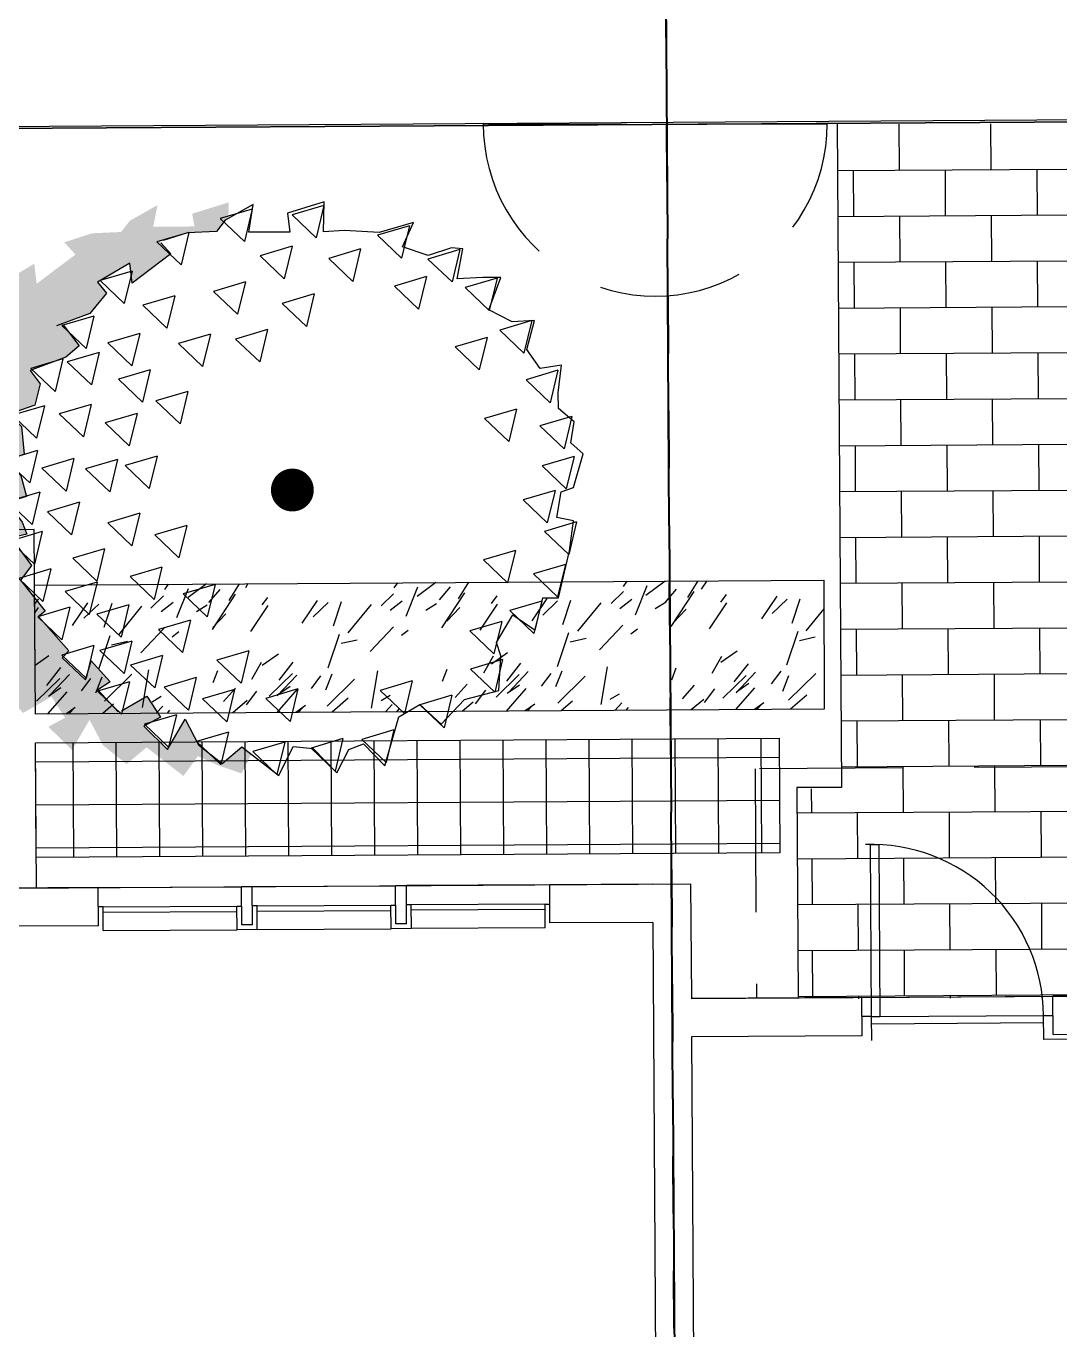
# Model space of a CAD drawing. Header units: feet. Extents: x 919634 to 928945, y 707022 to 708026.
# Drawn here: x 920372.55 to 920390.58, y 707235.2 to 707257.94 of the extents above; entities that cross this region are included whole.
import ezdxf

# ---------------------------------------------------------------- set-up
doc = ezdxf.new("R2010")
doc.units = ezdxf.units.FT
doc.header["$LTSCALE"] = 20
doc.header["$MEASUREMENT"] = 0
for name, pattern in [('HIDDEN2', [0.1875, 0.125, -0.0625]), ('Site Plan$0$HIDDEN2', [0.1875, 0.125, -0.0625]), ('Site Plan$0$PHANTOM2', [1.25, 0.625, -0.125, 0.125, -0.125, 0.125, -0.125])]:
    doc.linetypes.add(name, pattern=pattern)
for name, color, linetype in [('-u-site-utility clear zone', 252, 'HIDDEN2'), ('-u-site-xref', 7, 'Continuous'), ('LP-ANNO-LABL-SHRB', 2, 'Continuous'), ('Site Plan$0$-u-site-bldg_interior', 252, 'Continuous'), ('Site Plan$0$SP-BLDG-ROOF ABOVE', 4, 'Site Plan$0$HIDDEN2'), ('Site Plan$0$SP-LOT PAVERS', 254, 'Continuous'), ('x-Villa4-LP Block$0$L-002', 253, 'Continuous'), ('x-Villa4-LP Block$0$LK-TREE-013M', 253, 'Continuous'), ('x-Villa4-LP Block$0$LK-TREE-050M', 253, 'Continuous'), ('x-Villa4-LP Block$0$LK-TREE-TRNK', 253, 'Continuous'), ('x-Villa4-LP Block$0$LP-PATT-SHAR', 253, 'Continuous'), ('x-Villa4-LP Block$0$LP-SHAR-BRDR-CONT', 253, 'Continuous'), ('x-Villa4-LP Block$0$LP-TREE', 253, 'Continuous')]:
    doc.layers.add(name, color=color, linetype=linetype)
for name, color, linetype, lineweight in [('Site Plan$0$SP-LOT LINES', 252, 'Site Plan$0$PHANTOM2', 40), ('Site Plan$0$SP-SIDEWALK', 2, 'Continuous', 25), ('SP-BUILDING-FOOTPRINT', 1, 'Continuous', 25)]:
    doc.layers.add(name, color=color, linetype=linetype, lineweight=lineweight)
doc.layers.add('x-Villa4-LP Block$0$-u-site-no_plot', color=253, linetype='Continuous', plot=False)
doc.layers.add('x-Villa4-LP Block$0$LK-TREE-SHAD', color=253, linetype='Continuous', plot=False)
doc.layers.get('-u-site-xref').off()

# ---------------------------------------------------------------- blocks, each defined once
blk = doc.blocks.new('Site Plan$0$DR1H902')
for p, q in [((-0.5, 0), (-0.5, 1)), ((-0.5, 1.000000000000057), (-0.4500000000000455, 1.000000000000057)), ((-0.4500000000000455, 0), (-0.4500000000000455, 1)), ((-0.5, -5.684341886080801e-14), (-0.4500000000000455, -5.684341886080801e-14))]:
    blk.add_line(p, q)
blk.add_arc((-0.5, 0), 1, 0, 91.70698490235472)
blk = doc.blocks.new('Site Plan$0$A$C4e4189c5')
at = {"layer": 'Site Plan$0$-u-site-bldg_interior'}
for p, q in [((-2.00000000005457, 5.5), (-38.00000000005457, 5.5)), ((-38.00000000004002, 4), (-40.00000000004002, 4)), ((-2.000000000040018, 4), (-38.00000000004002, 4)), ((-2.000000000040018, 4), (-4.001776687800884e-11, 4))]:
    blk.add_line(p, q, dxfattribs=at)
at = {"layer": 'Site Plan$0$-u-site-bldg_interior', "xscale": 35.99999999999999, "yscale": 35.99999999999999, "zscale": 95.99999999999997, "rotation": 179.9999999999935}
blk.add_blockref('Site Plan$0$DR1H902', (-20.00000000004002, 4), dxfattribs=at)
blk = doc.blocks.new('Site Plan')
at = {"layer": 'Site Plan$0$SP-LOT PAVERS', "extrusion": (-1.166558753920481e-06, 0.0001861004996483795, 0.9999999826826216)}
h = blk.add_hatch(dxfattribs=at)
h.set_pattern_fill('AR-B816', color=256, scale=0.09999999999999996, angle=-179.6408498673952)
h.set_pattern_definition([(180.3591501326048, (920443.7723703535, 707256.5945092847), (0.005014649018726041, -0.7999842831551253), []), (270.3591501326048, (920443.7723703535, 707256.5945092847), (0.8049989321738504, -0.7949696341363992), [0.8, -0.8])])
h.paths.add_polyline_path([(920386.0172331792, 707240.9821878378), (920390.7960218298, 707241.0121433613), (920402.1391921446, 707241.0832472802), (920402.1162082758, 707244.749815825), (920390.7730381853, 707244.678711907), (920390.700430161, 707256.2618313079), (920386.700508745, 707256.2367580631), (920386.7731168976, 707244.6536386629), (920385.9942495348, 707244.6487563839)])
at = {"layer": 'Site Plan$0$-u-site-bldg_interior', "extrusion": (-1.166558753920481e-06, 0.0001861004996483794, 0.9999999826826215)}
for p, q in [((920383.476224736, 707242.97836007, 0.03617595927824978), (920384.1428788203, 707242.9825389474, 0.03617595927824705)), ((920384.1428788203, 707242.9825389474, 0.03617595927824705), (920384.1554154863, 707240.9825712192, 0.03654816890295561)), ((920373.8090935779, 707242.9177622934, 0.03617595927828932), (920371.7156774041, 707242.9046398259, 0.03617595928308592)), ((920373.8090935779, 707242.9177622934, 0.03617595927828932), (920376.309044463, 707242.9334330714, 0.03617595927827909)), ((920373.813272452, 707242.2511087357, 0.0363000287155227), (920373.8090935779, 707242.9177622934, 0.03617595927828932)), ((920376.4965407792, 707242.9346083796, 0.03617595927827832), (920376.309044463, 707242.9334330714, 0.03617595927827909)), ((920376.3132233368, 707242.2667795426, 0.0363000287101178), (920376.309044463, 707242.9334330714, 0.03617595927827909)), ((920376.4965407792, 707242.9346083796, 0.03617595927827832), (920378.9964916642, 707242.9502791575, 0.03617595927828976)), ((920376.5007196534, 707242.2679548219, 0.03630002871551171), (920376.4965407792, 707242.9346083796, 0.03617595927827832)), ((920379.1839879805, 707242.9514544659, 0.03617595927826733), (920378.9964916642, 707242.9502791575, 0.03617595927828976)), ((920379.0006705379, 707242.2836256288, 0.0363000287101068), (920378.9964916642, 707242.9502791575, 0.03617595927828976)), ((920381.6839388653, 707242.9671252437, 0.03617595927827878), (920379.1839879805, 707242.9514544659, 0.03617595927826733)), ((920379.1881668543, 707242.284800937, 0.0363000287101277), (920379.1839879805, 707242.9514544659, 0.03617595927826733)), ((920383.476224736, 707242.97836007, 0.03617595927824978), (920381.6839388653, 707242.9671252437, 0.03617595927827878)), ((920381.6881177394, 707242.3004716861, 0.03630002871549049), (920381.6839388653, 707242.9671252437, 0.03617595927827878)), ((920373.8945370546, 707242.5813934105, 0.03623865737140121), (920373.8112053588, 707242.5808710511, 0.03623865737142321)), ((920373.8945370546, 707242.5813934105, 0.03623865737140121), (920376.2278245473, 707242.5960194694, 0.03623865737145666)), ((920373.8971265074, 707242.1682994001, 0.03631553739518466), (920373.8945370546, 707242.5813934105, 0.03623865737140121)), ((920376.2278245473, 707242.5960194694, 0.03623865737145666), (920376.3111562437, 707242.596541829, 0.03623865737139133)), ((920376.2304139999, 707242.1829254596, 0.03631553739517512), (920376.2278245473, 707242.5960194694, 0.03623865737145666)), ((920376.5819842559, 707242.5982394967, 0.03623865737139022), (920376.4986525597, 707242.5977171374, 0.03623865737139056)), ((920376.5819842559, 707242.5982394967, 0.03623865737139022), (920378.9152717482, 707242.6128655559, 0.03623865737140234)), ((920376.5845737084, 707242.1851454865, 0.03631553739517367), (920376.5819842559, 707242.5982394967, 0.03623865737139022)), ((920378.9152717482, 707242.6128655559, 0.03623865737140234), (920378.9986034445, 707242.6133879153, 0.03623865737138034)), ((920378.9178612011, 707242.1997715458, 0.03631553739516413), (920378.9152717482, 707242.6128655559, 0.03623865737140234)), ((920379.2694314572, 707242.615085583, 0.03623865737137923), (920379.1860997609, 707242.6145632237, 0.03623865737137957)), ((920381.6027189497, 707242.6297116423, 0.03623865737136969), (920379.2694314572, 707242.615085583, 0.03623865737137923)), ((920379.2720209098, 707242.2019915724, 0.03631553739522767), (920379.2694314572, 707242.615085583, 0.03623865737137923)), ((920381.6032992615, 707242.5371348121, 0.0362558866429845), (920379.2700117689, 707242.5225087528, 0.03625588664299404)), ((920381.6027189497, 707242.6297116423, 0.03623865737136969), (920381.6860506461, 707242.6302340016, 0.03623865737136935)), ((920381.6053084022, 707242.2166176321, 0.03631553739515313), (920381.6027189497, 707242.6297116423, 0.03623865737136969)), ((920373.8951173661, 707242.4888165803, 0.03625588664301602), (920376.228404859, 707242.5034426396, 0.03625588664300648)), ((920376.5825645677, 707242.5056626665, 0.03625588664300503), (920378.9158520601, 707242.5202887258, 0.03625588664299549)), ((920383.4804036099, 707242.3117064851, 0.03630002872055287), (920381.6881177394, 707242.3004716861, 0.03630002871549049)), ((920383.4804036099, 707242.3117064851, 0.03630002872055287), (920383.7212111143, 707203.8958131246, 0.04344952670929266)), ((920373.813272452, 707242.2511087357, 0.0363000287155227), (920372.386510293, 707242.2421651979, 0.03630002871050217)), ((920373.8971265074, 707242.1682994001, 0.03631553739518466), (920376.2304139999, 707242.1829254596, 0.03631553739517512)), ((920376.5845737084, 707242.1851454865, 0.03631553739517367), (920376.2304139999, 707242.1829254596, 0.03631553739517512)), ((920376.5007196532, 707242.2679548508, 0.0363000287101387), (920376.3132233368, 707242.2667795426, 0.0363000287101178)), ((920376.5845737084, 707242.1851454865, 0.03631553739517367), (920378.9178612011, 707242.1997715458, 0.03631553739516413)), ((920379.2720209098, 707242.2019915724, 0.03631553739522767), (920378.9178612011, 707242.1997715458, 0.03631553739516413)), ((920379.1881668543, 707242.284800937, 0.0363000287101277), (920379.0006705379, 707242.2836256288, 0.0363000287101068)), ((920381.6053084022, 707242.2166176321, 0.03631553739515313), (920379.2720209098, 707242.2019915724, 0.03631553739522767)), ((920387.1294277821, 707241.0012136203, 0.03654816890287845), (920384.1531750801, 707240.9825571756, 0.03654816890291229)), ((920387.1294277821, 707241.0012136203, 0.03654816890287845), (920390.4626956289, 707241.0221079907, 0.03654816890288648)), ((920387.1336066563, 707240.3345600625, 0.03667223834011184), (920387.1294277821, 707241.0012136203, 0.03654816890287845)), ((920392.6722499487, 707241.0359584368, 0.03654816890287745), (920390.4626956289, 707241.0221079907, 0.03654816890288648)), ((920390.466874503, 707240.3554544331, 0.0366722383400982), (920390.4626956289, 707241.0221079907, 0.03654816890288648)), ((920387.2981806115, 707240.6689315599, 0.03661020362150529), (920387.1315172192, 707240.6678868412, 0.03661020362152764)), ((920387.2981806115, 707240.6689315599, 0.03661020362150529), (920390.2981216734, 707240.6877364933, 0.03661020362149302)), ((920387.300792408, 707240.2522730862, 0.03668774701979512), (920387.2981806115, 707240.6689315599, 0.03661020362150529)), ((920387.2989641506, 707240.5439340178, 0.03663346664098791), (920390.2989052122, 707240.5627389513, 0.03663346664097564)), ((920390.2981216734, 707240.6877364933, 0.03661020362149302), (920390.464785066, 707240.6887812119, 0.03661020362149234)), ((920390.3007334698, 707240.2710780196, 0.03668774701978285), (920390.2981216734, 707240.6877364933, 0.03661020362149302)), ((920387.1336066563, 707240.3345600625, 0.03667223834011184), (920384.1573543998, 707240.3159036208, 0.03667223834012401)), ((920384.1573543998, 707240.3159036208, 0.03667223834012401), (920384.3981619128, 707201.9000088051, 0.043821736599681)), ((920392.7602828782, 707240.2864955436, 0.03668774701977279), (920390.3007334698, 707240.2710780196, 0.03668774701978285)), ((920390.466874503, 707240.3554544331, 0.0366722383400982), (920392.6764288229, 707240.3693048792, 0.03667223834008917))]:
    blk.add_line(p, q, dxfattribs=at)
at = {"layer": 'Site Plan$0$SP-BLDG-ROOF ABOVE', "extrusion": (-1.166558753920481e-06, 0.0001861004996483794, 0.9999999826826215)}
for p, q in [((920402.8404787622, 707245.099733119, 0.03580376022750832), (920385.2658015201, 707244.9895674093, 0.03580376022753687)), ((920385.2658012453, 707244.9895674079, 0.03580376022749354), (920385.2908744965, 707240.9896887697, 0.03654816890290764))]:
    blk.add_line(p, q, dxfattribs=at)
at = {"layer": 'Site Plan$0$SP-BLDG-ROOF ABOVE', "extrusion": (-1.166558753920481e-06, 0.0001861004996483794, 0.9999999826826215), "elevation": 130.5807662031152}
blk.add_lwpolyline([(920372.73154265, 707242.8989561138), (920372.6923659093, 707249.1488518352), (920364.6821427601, 707249.098640694)], dxfattribs=at)
at = {"layer": 'Site Plan$0$SP-LOT LINES', "ltscale": 0.4, "extrusion": (-1.166558753920481e-06, 0.0001861004996483794, 0.9999999826826215)}
for p, q in [((920383.5823264172, 707279.2297172109, 0.02942968725843228), (920384.1464744215, 707189.231485407, 0.04617906156645935)), ((920384.1464718736, 707189.231485326, 0.0461790615785703), (920383.5823264235, 707279.2297161706, 0.02942968745203407))]:
    blk.add_line(p, q, dxfattribs=at)
at = {"layer": 'Site Plan$0$SP-SIDEWALK'}
blk.add_line((920244.0593734146, 707255.3547335113), (920586.2355151859, 707257.499642179), dxfattribs=at)
at = {"layer": 'Site Plan$0$SP-SIDEWALK', "extrusion": (-1.166558753920481e-06, 0.0001861004996483794, 0.9999999826826215)}
blk.add_line((920445.0619569224, 707256.6146467666, 0.03371008284298242), (920365.0601970959, 707256.11316099, 0.03371008284330961), dxfattribs=at)
at = {"layer": 'Site Plan$0$SP-SIDEWALK', "extrusion": (-1.166558753920481e-06, 0.0001861004996483794, 0.9999999826826215), "elevation": 130.5807662031151}
blk.add_lwpolyline([(920386.7005087454, 707256.2367580635), (920386.7731167697, 707244.6536386625), (920385.994249535, 707244.6487563844), (920386.0172330753, 707240.9822044597)], dxfattribs=at)
at = {"layer": 'Site Plan$0$-u-site-bldg_interior', "extrusion": (-1.166558753920481e-06, 0.0001861004996483796, 0.9999999826826215), "xscale": 0.08333333333333325, "yscale": 0.08333333333333325, "zscale": 0.08333333333333325, "rotation": 180.3591501326048}
blk.add_blockref('Site Plan$0$A$C4e4189c5', (920387.1294271989, 707240.9891595533, 130.5807662031152), dxfattribs=at)
blk = doc.blocks.new('x-Villa4-LP Block$0$TREE-EVGR-001')
at = {"layer": 'x-Villa4-LP Block$0$LK-TREE-SHAD'}
blk.add_hatch(color=256, dxfattribs=at).paths.add_polyline_path([(0.1089706438699523, -0.4757895270687129), (0.1079324849648344, -0.5039278319806328), (0.1722425849569049, -0.4844509835266706), (0.1683450062939187, -0.4621619195394686), (0.2404502679496829, -0.4621619195394686), (0.2326551019482395, -0.5000324628521611), (0.2813748786129224, -0.4727648733296661), (0.29696520194031, -0.4532880220641289), (0.3476337679364576, -0.4513403360940913), (0.396264019304823, -0.4358758569983934), (0.3768656295975177, -0.4143343223446152), (0.4450733125903241, -0.3636945124281112), (0.4489708955910316, -0.3987528430191389), (0.5054858295816587, -0.3656421955865525), (0.4898955019165214, -0.3461653471325974), (0.5191273679153312, -0.3111070165415697), (0.5672549638759108, -0.2934702439136743), (0.5386152742434547, -0.2546241515265422), (0.5620007679100354, -0.2351473002610049), (0.624362074232863, -0.2117750798669817), (0.6068229572362327, -0.1884028594729728), (0.6165669125691693, -0.1513968457234967), (0.6613891018953666, -0.1358153635864312), (0.6399524018980287, -0.1143908291624314), (0.6360548188972928, -0.06569870240437581), (0.6652866848961025, -0.0540125922073571), (0.6419011912295218, -0.02869268865489971), (0.6321572402343065, 0.008313327906165568), (0.6652866848961025, 0.01805175213314669), (0.6399524018980287, 0.05311008272417439), (0.6321572402343065, 0.07453461714816001), (0.6594403125638735, 0.08037767224666226), (0.624362074232863, 0.1290697990047249), (0.6341060295657996, 0.1427035923601849), (0.6438499848987362, 0.1543897025571965), (0.600976584904032, 0.2089248844137614), (0.6126693295684618, 0.2186633086407426), (0.5600519742407926, 0.2790415455958168), (0.5717447189052223, 0.2907276557928284), (0.5308201125797325, 0.329681355512335), (0.5210761572468243, 0.2965707108913307), (0.4879467125850283, 0.3335767246408068), (0.5093834125823946, 0.3472105208078489), (0.4734964548200651, 0.3870622876876126), (0.4236366125929578, 0.3588966310048534), (0.4002511232641268, 0.3959026447543295), (0.4294829849251585, 0.4114841268913949), (0.3885583742619474, 0.4523855097693499), (0.3573777232693942, 0.3997980166943904), (0.3339922296028135, 0.4445947715123992), (0.2930676232773237, 0.4777054161333965), (0.2579893849463133, 0.448490140640871), (0.1936792849542428, 0.4991299505573892), (0.1683450062939187, 0.4644221308886216), (0.1332667679629083, 0.4805573219530999), (0.09234215729966877, 0.4952345814289103), (0.07460491585158024, 0.4613917906249796), (0.0909893849463117, 0.448490140640871), (0.1260676232773221, 0.4777054161333965), (0.1669922296028119, 0.4445947715123992), (0.1903777232693926, 0.3997980166943904), (0.2215583742619458, 0.4523855097693499), (0.2624829849251853, 0.4114841268913949), (0.2332511232641252, 0.3959026447543295), (0.2566366125929562, 0.3588966310048534), (0.3064964548200635, 0.3870622876876126), (0.342383412582393, 0.3472105208078489), (0.3209467125850267, 0.3335767246408068), (0.3540761572468227, 0.2965707108913307), (0.3638201125797593, 0.329681355512335), (0.4047447189052207, 0.2907276557928284), (0.3930519742408194, 0.2790415455958168), (0.4456693295684602, 0.2186633086407426), (0.4339765849040305, 0.2089248844137614), (0.4768499848987346, 0.1543897025571965), (0.4671060295657981, 0.1427035923601849), (0.4573620742328615, 0.1290697990047249), (0.4924403125638719, 0.08037767224666226), (0.4651572402343049, 0.07453461714816001), (0.4729524018980271, 0.05311008272417439), (0.498286684896101, 0.01805175213314669), (0.4651572402343049, 0.008313327906165568), (0.4749011912295202, -0.02869268865489971), (0.498286684896101, -0.0540125922073571), (0.4690548188972912, -0.06569870240437581), (0.4729524018980271, -0.1143908291624314), (0.494389101895365, -0.1358153635864312), (0.4495669125691677, -0.1513968457234967), (0.4398229572362311, -0.1884028594729728), (0.4573620742328615, -0.2117750798669817), (0.3950007679100338, -0.2351473002610049), (0.3716152742434531, -0.2546241515265422), (0.4002549638759092, -0.2934702439136743), (0.3521273679153296, -0.3111070165415697), (0.3228955019165198, -0.3461653471325974), (0.3384858295816571, -0.3656421955865525), (0.2819708955910301, -0.3987528430191389), (0.2780733125903225, -0.3636945124281112), (0.2098656295975161, -0.4143343223446152), (0.2292640193048214, -0.4358758569983934), (0.1806337679364844, -0.4513403360940913), (0.1299652019403084, -0.4532880220641289), (0.1143748786128924, -0.4727648733296661)])
at = {"layer": 'x-Villa4-LP Block$0$LK-TREE-013M'}
for p, q in [((-0.08579755074086393, 0.4354452148689205), (-0.07176636530692804, 0.4920659143797508)), ((-0.02974699386746238, 0.4516042015933337), (-0.07176636530692804, 0.4920659143797508)), ((0.01608767338453276, 0.4409001615718182), (0.03011885881846865, 0.4975208610826485)), ((0.07213823025793431, 0.4570591482962385), (0.03011885881846865, 0.4975208610826485)), ((0.1143341395054449, 0.4227169976003609), (0.1283653249393808, 0.4793376971111911)), ((0.1703846963788465, 0.4388759843247811), (0.1283653249393808, 0.4793376971111911)), ((-0.1749471218505789, 0.4208986820327283), (-0.160915936416643, 0.4775193815435586)), ((-0.1188965649771774, 0.4370576687571415), (-0.160915936416643, 0.4775193815435586)), ((0.01608767338453276, 0.4409001615718182), (0.07213823025793431, 0.4570591482962385)), ((-0.1749471218505789, 0.4208986820327283), (-0.1188965649771774, 0.4370576687571415)), ((-0.08579755074086393, 0.4354452148689205), (-0.02974699386746238, 0.4516042015933337)), ((0.1143341395054449, 0.4227169976003609), (0.1703846963788465, 0.4388759843247811)), ((0.205303089617388, 0.3918056246554613), (0.2193342750513523, 0.4484263241662916)), ((0.2613536464907895, 0.4079646113798816), (0.2193342750513523, 0.4484263241662916)), ((-0.2768323459759756, 0.3608942434154443), (-0.2628011605420113, 0.4175149429262746)), ((-0.2207817891025741, 0.3770532301398575), (-0.2628011605420113, 0.4175149429262746)), ((-0.207695943890883, 0.3354378171734425), (-0.1936647584569471, 0.3920585166842798)), ((-0.1516453870174814, 0.3515968038978627), (-0.1936647584569471, 0.3920585166842798)), ((-0.007564253644574137, 0.3481660261468846), (0.006466931789361752, 0.4047867256577149)), ((0.04848630322882741, 0.3643250128713049), (0.006466931789361752, 0.4047867256577149)), ((0.1034178654920197, 0.3481660261468846), (0.1174490509259556, 0.4047867256577149)), ((0.1594684223653928, 0.3643250128713049), (0.1174490509259556, 0.4047867256577149)), ((0.205303089617388, 0.3918056246554613), (0.2613536464907895, 0.4079646113798816)), ((0.2871751447181623, 0.3336195016058099), (0.3012063301520982, 0.3902402011166473)), ((0.3432257015915638, 0.3497784883302302), (0.3012063301520982, 0.3902402011166473)), ((-0.2768323459759756, 0.3608942434154443), (-0.2207817891025741, 0.3770532301398575)), ((0.1701956033239185, 0.3271660389251565), (0.1842267887578544, 0.3837867384359868)), ((0.22624616019732, 0.3433250256495768), (0.1842267887578544, 0.3837867384359868)), ((-0.3659819170856906, 0.2990714892305277), (-0.3519507316517547, 0.355692188741358)), ((-0.3099313602122891, 0.3152304759549409), (-0.3519507316517547, 0.355692188741358)), ((-0.207695943890883, 0.3354378171734425), (-0.1516453870174814, 0.3515968038978627)), ((-0.007564253644574137, 0.3481660261468846), (0.04848630322882741, 0.3643250128713049)), ((0.1034178654920197, 0.3481660261468846), (0.1594684223653928, 0.3643250128713049)), ((0.1701956033239185, 0.3271660389251565), (0.22624616019732, 0.3433250256495768)), ((0.2289550166464949, 0.2881615875296006), (0.2429862020804592, 0.3447822870404309)), ((0.2850055735198964, 0.3043205742540209), (0.2429862020804592, 0.3447822870404309)), ((0.2871751447181623, 0.3336195016058099), (0.3432257015915638, 0.3497784883302302)), ((0.07794655946065632, 0.2808883252590633), (0.0919777448945922, 0.3375090247699006)), ((0.1339971163340579, 0.2970473119834764), (0.0919777448945922, 0.3375090247699006)), ((0.3490340307942859, 0.2699784235581433), (0.3630652162282217, 0.3265991230689735)), ((0.4050845876676874, 0.2861374102825565), (0.3630652162282217, 0.3265991230689735)), ((-0.3659819170856906, 0.2990714892305277), (-0.3099313602122891, 0.3152304759549409)), ((0.07794655946065632, 0.2808883252590633), (0.1339971163340579, 0.2970473119834764)), ((0.2289550166464949, 0.2881615875296006), (0.2850055735198964, 0.3043205742540209)), ((0.2823669751465161, 0.262489606945266), (0.2963981605804804, 0.3191103064560963)), ((0.3384175320199176, 0.2786485936696792), (0.2963981605804804, 0.3191103064560963)), ((-0.3647756345556559, 0.2323072228889984), (-0.35074444912172, 0.2889279223998358)), ((-0.3087250776822543, 0.2484662096134116), (-0.35074444912172, 0.2889279223998358)), ((0.179831783586053, 0.2263388333446841), (0.1938629690199889, 0.2829595328555143)), ((0.2358823404594546, 0.2424978200691044), (0.1938629690199889, 0.2829595328555143)), ((0.2823669751465161, 0.262489606945266), (0.3384175320199176, 0.2786485936696792)), ((0.3490340307942859, 0.2699784235581433), (0.4050845876676874, 0.2861374102825565)), ((-0.4351183191707548, 0.1972457676722996), (-0.4210871337368189, 0.2538664671831299)), ((-0.3790677622973817, 0.2134047543967128), (-0.4210871337368189, 0.2538664671831299)), ((0.2871751447181623, 0.1990640832399322), (0.3012063301520982, 0.2556847827507625)), ((0.3432257015915638, 0.2152230699643525), (0.3012063301520982, 0.2556847827507625)), ((0.3908797478457871, 0.2027007226703148), (0.4049109332797229, 0.2593214221811593)), ((0.4469303047191886, 0.2188597093947351), (0.4049109332797229, 0.2593214221811593)), ((-0.3647756345556559, 0.2323072228889984), (-0.3087250776822543, 0.2484662096134116)), ((0.179831783586053, 0.2263388333446841), (0.2358823404594546, 0.2424978200691044)), ((-0.4351183191707548, 0.1972457676722996), (-0.3790677622973817, 0.2134047543967128)), ((0.1361666875323237, 0.1645160791597675), (0.1501978729662596, 0.2211367786705978)), ((0.1922172444057253, 0.1806750658841807), (0.1501978729662596, 0.2211367786705978)), ((0.2871751447181623, 0.1990640832399322), (0.3432257015915638, 0.2152230699643525)), ((0.3427669659111814, 0.1590072464141628), (0.3567981513451173, 0.2156279459250001)), ((0.3988175227845829, 0.175166233138583), (0.3567981513451173, 0.2156279459250001)), ((0.3908797478457871, 0.2027007226703148), (0.4469303047191886, 0.2188597093947351)), ((-0.4769470063782535, 0.133136656281394), (-0.4629158209443176, 0.1897573557922243)), ((-0.4208964495048519, 0.1492956430058143), (-0.4629158209443176, 0.1897573557922243)), ((0.2289550166464949, 0.1336046979197505), (0.2429862020804592, 0.1902253974305808)), ((0.2850055735198964, 0.1497636846441637), (0.2429862020804592, 0.1902253974305808)), ((0.4236285698860911, 0.1354230134873831), (0.437659755320027, 0.1920437129982133)), ((0.4796791267594926, 0.1515820002117962), (0.437659755320027, 0.1920437129982133)), ((-0.3896338441147975, 0.1081482716777487), (-0.3756026586808616, 0.1647689711885789)), ((-0.333583287241396, 0.1243072584021689), (-0.3756026586808616, 0.1647689711885789)), ((0.1361666875323237, 0.1645160791597675), (0.1922172444057253, 0.1806750658841807)), ((0.3427669659111814, 0.1590072464141628), (0.3988175227845829, 0.175166233138583)), ((-0.4769470063782535, 0.133136656281394), (-0.4208964495048519, 0.1492956430058143)), ((0.2289550166464949, 0.1336046979197505), (0.2850055735198964, 0.1497636846441637)), ((0.3290208617696635, 0.1008750011120867), (0.3430520472035994, 0.1574957006229312)), ((0.385071418643065, 0.117033987836507), (0.3430520472035994, 0.1574957006229312)), ((0.4236285698860911, 0.1354230134873831), (0.4796791267594926, 0.1515820002117962)), ((-0.4969772052469068, 0.05905372646627427), (-0.4829460198129709, 0.1156744259771045)), ((-0.4409266483735053, 0.07521271319068745), (-0.4829460198129709, 0.1156744259771045)), ((-0.3896338441147975, 0.1081482716777487), (-0.333583287241396, 0.1243072584021689)), ((0.1852899205927656, 0.06087204203390684), (0.1993211060267015, 0.1174927415447371)), ((0.2413404774661672, 0.07703102875832002), (0.1993211060267015, 0.1174927415447371)), ((0.3290208617696635, 0.1008750011120867), (0.385071418643065, 0.117033987836507)), ((0.4381836019040009, 0.06996362816719426), (0.4522147873379367, 0.1265843276780316)), ((0.4942341587774024, 0.08612261489160744), (0.4522147873379367, 0.1265843276780316)), ((0.2671619756935399, 0.03905224692717013), (0.2811931611274758, 0.0956729464380146)), ((0.3232125325669415, 0.05521123365159042), (0.2811931611274758, 0.0956729464380146)), ((-0.4969772052469068, 0.05905372646627427), (-0.4409266483735053, 0.07521271319068745)), ((0.1852899205927656, 0.06087204203390684), (0.2413404774661672, 0.07703102875832002)), ((0.3726859578233928, 0.0190507673880802), (0.3867171432573286, 0.07567146689891047)), ((0.4287365146967943, 0.03520975411250049), (0.3867171432573286, 0.07567146689891047)), ((0.4381836019040009, 0.06996362816719426), (0.4942341587774024, 0.08612261489160744)), ((-0.4596898562604395, 0.003783748969567569), (-0.4456586708265036, 0.06040444848039783)), ((-0.4036392993870379, 0.01994273569398075), (-0.4456586708265036, 0.06040444848039783)), ((0.2671619756935399, 0.03905224692717013), (0.3232125325669415, 0.05521123365159042)), ((0.4418223599084854, 0.0008676034166228419), (0.4558535453424213, 0.05748830292745311)), ((0.4978729167818869, 0.01702659014103602), (0.4558535453424213, 0.05748830292745311)), ((0.3726859578233928, 0.0190507673880802), (0.4287365146967943, 0.03520975411250049)), ((-0.4933384472424223, -0.05550020406539602), (-0.4793072618084864, 0.001120495445434244)), ((-0.4372878903690207, -0.03934121734097573), (-0.4793072618084864, 0.001120495445434244)), ((-0.4596898562604395, 0.003783748969567569), (-0.4036392993870379, 0.01994273569398075)), ((0.3053689347405566, -0.05550020406539602), (0.3194001201744925, 0.001120495445434244)), ((0.3614194916139581, -0.03934121734097573), (0.3194001201744925, 0.001120495445434244)), ((0.4418223599084854, 0.0008676034166228419), (0.4978729167818869, 0.01702659014103602)), ((0.236232532655464, -0.06095515076829372), (0.2502637180893998, -0.004334451257463456)), ((0.2922830895288655, -0.04479616404388054), (0.2502637180893998, -0.004334451257463456)), ((0.3817828528345899, -0.05731851963302859), (0.3958140382685258, -0.0006978201221983227)), ((0.4378334097079914, -0.0411595329086083), (0.3958140382685258, -0.0006978201221983227)), ((0.4454611179129699, -0.07186505246922081), (0.4594923033469058, -0.01524435295839055)), ((0.5015116747863715, -0.05570606574480053), (0.4594923033469058, -0.01524435295839055)), ((-0.4933384472424223, -0.05550020406539602), (-0.4372878903690207, -0.03934121734097573)), ((0.236232532655464, -0.06095515076829372), (0.2922830895288655, -0.04479616404388054)), ((0.3053689347405566, -0.05550020406539602), (0.3614194916139581, -0.03934121734097573)), ((0.3817828528345899, -0.05731851963302859), (0.4378334097079914, -0.0411595329086083)), ((0.4454611179129699, -0.07186505246922081), (0.5015116747863715, -0.05570606574480053)), ((-0.4898898862905128, -0.1255692016943044), (-0.4758587008565769, -0.06894850218347415)), ((-0.4338393294171112, -0.1094102149698841), (-0.4758587008565769, -0.06894850218347415)), ((-0.3932726021192536, -0.1391427616521668), (-0.3792414166853462, -0.0825220621413294)), ((-0.3372220452458805, -0.1229837749277465), (-0.3792414166853462, -0.0825220621413294)), ((0.2708007336979961, -0.1355061222217699), (0.2848319191319604, -0.07888542271093968)), ((0.3268512905713976, -0.1193471354973568), (0.2848319191319604, -0.07888542271093968)), ((-0.4898898862905128, -0.1255692016943044), (-0.4338393294171112, -0.1094102149698841)), ((0.3508534097965423, -0.1518709706255947), (0.3648845952304782, -0.09525027111476447)), ((0.4069039666699155, -0.1357119839011816), (0.3648845952304782, -0.09525027111476447)), ((0.4327254648972882, -0.1500526550579622), (0.4467566503312241, -0.0934319555471319)), ((0.4887760217706898, -0.133893668333549), (0.4467566503312241, -0.0934319555471319)), ((-0.3932726021192536, -0.1391427616521668), (-0.3372220452458805, -0.1229837749277465)), ((0.1816511625882811, -0.1736907657323314), (0.1956823480222454, -0.1170700662214941)), ((0.2377017194616826, -0.1575317790079112), (0.1956823480222454, -0.1170700662214941)), ((0.2708007336979961, -0.1355061222217699), (0.3268512905713976, -0.1193471354973568)), ((0.3508534097965423, -0.1518709706255947), (0.4069039666699155, -0.1357119839011816)), ((0.4327254648972882, -0.1500526550579622), (0.4887760217706898, -0.133893668333549)), ((-0.4660477622088308, -0.206420462539981), (-0.4520165767748949, -0.1497997630291508)), ((-0.4099972053354293, -0.1902614758155607), (-0.4520165767748949, -0.1497997630291508)), ((0.1816511625882811, -0.1736907657323314), (0.2377017194616826, -0.1575317790079112)), ((0.2471488066688892, -0.2118754092428787), (0.2611799921028251, -0.1552547097320485)), ((0.3031993635422907, -0.1957164225184655), (0.2611799921028251, -0.1552547097320485)), ((0.3999766428569842, -0.2318768970771004), (0.4140078282909201, -0.1752561975662701)), ((0.4560271997303857, -0.2157179103526801), (0.4140078282909201, -0.1752561975662701)), ((-0.4660477622088308, -0.206420462539981), (-0.4099972053354293, -0.1902614758155607)), ((0.2471488066688892, -0.2118754092428787), (0.3031993635422907, -0.1957164225184655)), ((0.3362983777786042, -0.2427867904829029), (0.3503295632125685, -0.1861660909720655)), ((0.3923489346520057, -0.2266278037584897), (0.3503295632125685, -0.1861660909720655)), ((-0.3423299900565837, -0.2646065855896325), (-0.3282988046226194, -0.2079858860788022)), ((-0.2862794331831822, -0.2484475988652122), (-0.3282988046226194, -0.2079858860788022)), ((0.04155897941589615, -0.2809714339934573), (0.05559016484980361, -0.224350734482627)), ((0.09760953628926927, -0.264812447269037), (0.05559016484980361, -0.224350734482627)), ((0.1416248245390364, -0.273698171722927), (0.1556560099729722, -0.2170774722120825)), ((0.1976753814124379, -0.2575391849985067), (0.1556560099729722, -0.2170774722120825)), ((0.2653425966912835, -0.2755164872905596), (0.2793737821252193, -0.2188957877797222)), ((0.321393153564685, -0.2593575005661393), (0.2793737821252193, -0.2188957877797222)), ((0.3362983777786042, -0.2427867904829029), (0.3923489346520057, -0.2266278037584897)), ((0.3999766428569842, -0.2318768970771004), (0.4560271997303857, -0.2157179103526801)), ((-0.4205632871528451, -0.2936996512620169), (-0.4065321017189092, -0.2370789517511867)), ((-0.364512730279472, -0.2775406645375966), (-0.4065321017189092, -0.2370789517511867)), ((-0.3423299900565837, -0.2646065855896325), (-0.2862794331831822, -0.2484475988652122)), ((0.3453952727898013, -0.3064278685305766), (0.3594264582237372, -0.2498071690197463)), ((0.4014458296632029, -0.2902688818061563), (0.3594264582237372, -0.2498071690197463)), ((0.04155897941589615, -0.2809714339934573), (0.09760953628926927, -0.264812447269037)), ((0.1416248245390364, -0.273698171722927), (0.1976753814124379, -0.2575391849985067)), ((0.2653425966912835, -0.2755164872905596), (0.321393153564685, -0.2593575005661393)), ((-0.4205632871528451, -0.2936996512620169), (-0.364512730279472, -0.2775406645375966)), ((-0.04031307568487819, -0.3427941881783738), (-0.0262818902509423, -0.2861734886675436)), ((0.01573748118852336, -0.3266352014539535), (-0.0262818902509423, -0.2861734886675436)), ((0.2034837106151599, -0.3409758726107412), (0.2175148960490958, -0.284355173099911)), ((0.2595342674885615, -0.324816885886321), (0.2175148960490958, -0.284355173099911)), ((0.3453952727898013, -0.3064278685305766), (0.4014458296632029, -0.2902688818061563)), ((-0.360523780078978, -0.3682506227154931), (-0.3464925946450137, -0.3116299232046629)), ((-0.3044732232055765, -0.3520916359910728), (-0.3464925946450137, -0.3116299232046629)), ((-0.2368060079267025, -0.3718872538507583), (-0.2227748224927666, -0.315266554339928)), ((-0.1807554510533009, -0.3557282671263451), (-0.2227748224927666, -0.315266554339928)), ((0.0797659384629128, -0.364613991580228), (0.09379712389684869, -0.3079932920693906)), ((0.1358164953362859, -0.3484550048558077), (0.09379712389684869, -0.3079932920693906)), ((-0.04031307568487819, -0.3427941881783738), (0.01573748118852336, -0.3266352014539535)), ((0.2034837106151599, -0.3409758726107412), (0.2595342674885615, -0.324816885886321)), ((0.2780782497069652, -0.3846154711193179), (0.292109435140901, -0.3279947716084877)), ((0.3341288065803667, -0.3684564843948976), (0.292109435140901, -0.3279947716084877)), ((-0.360523780078978, -0.3682506227154931), (-0.3044732232055765, -0.3520916359910728)), ((-0.2957471033798527, -0.4187691509456783), (-0.2817159179459168, -0.3621484514348481)), ((-0.2396965465064511, -0.4026101642212581), (-0.2817159179459168, -0.3621484514348481)), ((-0.2368060079267025, -0.3718872538507583), (-0.1807554510533009, -0.3557282671263451)), ((-0.1221851307856525, -0.4209817990622398), (-0.1081539453516882, -0.3643610995514024)), ((-0.06613457391225097, -0.4048228123378266), (-0.1081539453516882, -0.3643610995514024)), ((0.0797659384629128, -0.364613991580228), (0.1358164953362859, -0.3484550048558077)), ((-0.002106116637861533, -0.4264367457651446), (0.01192506879607436, -0.3698160462543072)), ((0.05394444023554001, -0.4102777590407243), (0.01192506879607436, -0.3698160462543072)), ((0.2780782497069652, -0.3846154711193179), (0.3341288065803667, -0.3684564843948976)), ((-0.2957471033798527, -0.4187691509456783), (-0.2396965465064511, -0.4026101642212581)), ((-0.207695943890883, -0.4609847581404267), (-0.1936647584569471, -0.4043640586295965)), ((-0.1516453870174814, -0.4448257714160135), (-0.1936647584569471, -0.4043640586295965)), ((-0.1221851307856525, -0.4209817990622398), (-0.06613457391225097, -0.4048228123378266)), ((-0.002106116637861533, -0.4264367457651446), (0.05394444023554001, -0.4102777590407243)), ((0.1780124045838249, -0.4518931720071393), (0.1920435900177608, -0.3952724724963019)), ((0.2340629614571981, -0.4357341852827261), (0.1920435900177608, -0.3952724724963019)), ((-0.207695943890883, -0.4609847581404267), (-0.1516453870174814, -0.4448257714160135)), ((-0.05850686570727248, -0.4973510860833557), (-0.04447568027333659, -0.4407303865725112)), ((-0.002456308833870935, -0.4811920993589354), (-0.04447568027333659, -0.4407303865725112)), ((0.06703028544723111, -0.4918961310853263), (0.081061470881167, -0.435275431574496)), ((0.1230808423206327, -0.475737144360906), (0.081061470881167, -0.435275431574496)), ((0.1780124045838249, -0.4518931720071393), (0.2340629614571981, -0.4357341852827261)), ((0.06703028544723111, -0.4918961310853263), (0.1230808423206327, -0.475737144360906)), ((-0.05850686570727248, -0.4973510860833557), (-0.002456308833870935, -0.4811920993589354))]:
    blk.add_line(p, q, dxfattribs=at)
at = {"layer": 'x-Villa4-LP Block$0$LK-TREE-050M'}
for points in [[(0.3014588019191535, 0.384216534557325), (0.2566366125929562, 0.3588966310048534), (0.2332511232641252, 0.3959026447543295), (0.2624829849251853, 0.4114841268913949), (0.2215583742619458, 0.4523855097693499), (0.1903777232693926, 0.3997980166943904), (0.1669922296028119, 0.4445947715123992), (0.1260676232773221, 0.4777054161333965), (0.0909893849463117, 0.448490140640871), (0.02667928495424121, 0.4991299505573892), (0.001345006293917095, 0.448490140640871), (-0.03373323203709333, 0.4523855097693499), (-0.0746578427003044, 0.4952345814289103), (-0.0960945426976707, 0.4543331957393804), (-0.1214288213580232, 0.4445947715123992), (-0.1584558490205268, 0.4835484712318987), (-0.1837901320186006, 0.3978503307243599), (-0.2208171596811042, 0.3764257963003672), (-0.2578441873435793, 0.4114841268913949), (-0.2987687936690691, 0.3686350552318345), (-0.359181310660432, 0.3530535759063511), (-0.3630788936611395, 0.2926753389512768), (-0.3552837319974458, 0.2693031185572607), (-0.3845155936585058, 0.220610994610773), (-0.4234914106525025, 0.247878584133268), (-0.4371329489861466, 0.1913957191182476), (-0.4644160213157136, 0.1913957191182476), (-0.4839039319815868, 0.1095929477391877), (-0.4916990936452805, 0.05700545185264616), (-0.4624672319842205, 0.05116239675413681), (-0.4702623936479426, 0.006365641936127986), (-0.4916990936452805, -0.001425099132404739), (-0.5092382106419393, -0.05985564730586646), (-0.487801510644573, -0.07933249857140368), (-0.4936478829767736, -0.116338515132469), (-0.4663648106472067, -0.1397107355264779), (-0.4663648106472067, -0.1669783250489729), (-0.4722111829794073, -0.2156704489954677), (-0.4351841596546535, -0.2098273938969584), (-0.4117986659880728, -0.2429380413295377), (-0.4254402043217169, -0.2935778512460558), (-0.3864643873277203, -0.2916301652760183), (-0.3455397766645092, -0.313054699700011), (-0.3669764766618755, -0.3695375675266064), (-0.3357958213315726, -0.3695375675266064), (-0.2909736320053753, -0.367589881556583), (-0.3007175873383119, -0.4201773774431246), (-0.2812296766724387, -0.422125060601573), (-0.2403050660092276, -0.4084912672461201), (-0.1954828766830303, -0.4240727465715963), (-0.2149707873488751, -0.4669218182311567), (-0.1545582660197908, -0.4493926529356429), (-0.0941457490284563, -0.4532880220641289), (-0.05711872136595275, -0.4513403360940913), (-0.05906751503516716, -0.5039278319806328), (0.005242584956903329, -0.4844509835266706), (0.001345006293917095, -0.4513403360940913), (0.07345026794968135, -0.4513403360940913), (0.06565510194823787, -0.5000324628521611), (0.1143748786128924, -0.4727648733296661), (0.1299652019403084, -0.4532880220641289), (0.1806337679364844, -0.4513403360940913), (0.2235071679311886, -0.4377065427386384)], [(0.39889834657302, -0.2916301652760183), (0.3716152742434531, -0.2546241515265422), (0.3950007679100338, -0.2351473002610049), (0.4573620742328615, -0.2117750798669817), (0.4398229572362311, -0.1884028594729728), (0.4495669125691677, -0.1513968457234967), (0.494389101895365, -0.1358153635864312), (0.4729524018980271, -0.1143908291624314), (0.4690548188972912, -0.06569870240437581), (0.498286684896101, -0.0540125922073571), (0.4749011912295202, -0.02869268865489971), (0.4651572402343049, 0.008313327906165568), (0.498286684896101, 0.01805175213314669), (0.4729524018980271, 0.05311008272417439), (0.4651572402343049, 0.07453461714816001), (0.4924403125638719, 0.08037767224666226), (0.4573620742328615, 0.1290697990047249), (0.4671060295657981, 0.1427035923601849), (0.4768499848987346, 0.1543897025571965), (0.4339765849040305, 0.2089248844137614), (0.4456693295684602, 0.2186633086407426), (0.3930519742408194, 0.2790415455958168), (0.4047447189052207, 0.2907276557928284), (0.3638201125797593, 0.329681355512335), (0.3540761572468227, 0.2965707108913307), (0.3209467125850267, 0.3335767246408068), (0.342383412582393, 0.3472105208078489), (0.3073051742513826, 0.3861642205273483)], [(0.2274047465941749, -0.4338111707985775), (0.2098656295975161, -0.4143343223446152), (0.2780733125903225, -0.3636945124281112), (0.2819708955910301, -0.3987528430191389), (0.3384858295816571, -0.3656421955865525), (0.3228955019165198, -0.3461653471325974), (0.3521273679153296, -0.3111070165415697), (0.410591095575171, -0.2896824793059949)]]:
    blk.add_lwpolyline(points, dxfattribs=at)
at = {"layer": 'x-Villa4-LP Block$0$LK-TREE-TRNK', "const_width": 0.03749999999999999}
blk.add_lwpolyline([(-0.007023873626593513, -0.01738469727311553, 1), (0.007023873626508248, 0.01738469727314396, 1)], format="xyb", close=True, dxfattribs=at)
blk = doc.blocks.new('x-Villa4-LP Block', base_point=(60.56777063943446, -25.04647346166894, 1.271022374911026e-06))
at = {"layer": 'x-Villa4-LP Block$0$LP-PATT-SHAR'}
h = blk.add_hatch(dxfattribs=at)
h.set_pattern_fill('ANSI37', color=256, scale=6, angle=45)
h.set_pattern_definition([(90, (120.5667005482387, -14.29664778095492), (-0.7500000000000001, 0), []), (180, (120.5667005482387, -14.29664778095492), (-5.551115123125783e-17, -0.75), [])])
h.paths.add_polyline_path([(120.0129320611986, -14.29591078982173), (120.0151278909743, -12.29591078982173), (132.9826637291117, -12.29649641062133), (132.9826637291117, -14.29649641062133)])
h = blk.add_hatch(dxfattribs=at)
h.set_pattern_fill('LAFX-C235-MULCH', color=256, scale=4, pattern_type=2)
h.set_pattern_definition([(4.236394799059999, (922429.3627179133, 708263.2932951975), (-55.99999999996307, -3.999999999998226), [0.196788, -108.099101158]), (11.8886580396, (922431.7903979134, 708265.3212151974), (-19.99999999998795, -3.999999999987124), [0.28226, -77.3836900904]), (18.7586503478, (922428.1997219134, 708264.8414951975), (-12.00135249324568, -3.995940231420409), [0.40684, -210.8370881116]), (26.5650511771, (922428.3741699134, 708263.6639751975), (3.999999999998839, 4.000000000001912), [0.195036, -8.74923497568]), (29.291362171, (922428.2941979134, 708264.2891351975), (-99.99999999996487, -56.0000000000163), [0.34172, -187.7008469828]), (30.5792268725, (922431.9430379134, 708266.1063351975), (-67.99999999995879, -39.99999999999294), [0.18574, -102.0297179592]), (30.96375653209999, (922431.0562779134, 708264.0564951975), (-7.999999999990193, -3.99999999999663), [0.59336, -22.7304477954]), (31.6075022462, (922431.7976779133, 708264.9068951975), (-20.00000000002493, -11.9999999999917), [0.2219, -60.8354494424]), (33.69006752600001, (922430.3657579134, 708262.3265551975), (-7.999999999996394, -3.999999999999507), [0.262072, -14.16013209604]), (34.6951535312, (922430.7873579134, 708265.9099751975), (-11.99999999999839, -7.999999999988333), [0.3447799999999998, -62.90077335639997]), (35.188743132, (922429.7987979134, 708261.9267791975), (-107.9704025626283, -76.04204212472915), [0.69372, -214.6014234584]), (35.7538872544, (922431.5214779134, 708263.6712551975), (-28.00000000002642, -19.99999999999163), [0.44784, -122.7755438572]), (36.41637851990001, (922429.0428779133, 708263.4531751975), (-76.01414970793455, -55.98079174272707), [0.55096, -208.255153236]), (36.8698976458, (922428.5122723134, 708265.5029351976), (-12.00000000000615, -7.99999999999078), [0.145372, -19.85462805224]), (37.18470645320001, (922428.5849579134, 708264.9723351975), (-15.99999999999958, -11.99999999998536), [0.26458, -145.3376168468]), (38.9909940425, (922430.0168779134, 708264.2091351975), (-20.0000000000038, -15.99999999999983), [0.196388, -107.877662002]), (39.61068824, (922429.6752379134, 708265.3430151975), (-91.99999999997935, -75.99999999991097), [0.82084, -149.7514050452]), (40.50284838530001, (922431.4415179134, 708265.0232151975), (-135.9659065597899, -116.0399597267622), [0.45884, -215.1704678476]), (41.34777721970001, (922428.5922379134, 708264.4563351976), (-31.99999999991816, -27.9999999999343), [0.24204, -132.9645501448]), (42.58049078329999, (922431.8776379133, 708262.3628951975), (-47.99999999992922, -43.99999999986755), [0.365244, -200.632269924]), (42.84703721090001, (922429.0137979134, 708264.6815751975), (-107.9619766122515, -100.0410496043131), [0.68404, -222.9227381596]), (43.36342295840001, (922429.9369179134, 708265.0377351975), (-68.00000000007914, -64.00000000011224), [0.359924, -98.67542319200001]), (43.95837332399999, (922430.2203979134, 708264.7978951975), (-107.9999999998423, -103.9999999998839), [0.5654399999999999, -155.023745074]), (44.0289780689, (922429.4717179134, 708265.5465351975), (-116.0000000001742, -112.0000000000871), [0.303284, -166.5978840112]), (44.1185960034, (922428.3160379134, 708262.2393351975), (-123.9413914751457, -120.0605325627017), [0.6684, -177.5451185268]), (45.9093804492, (922430.9181979134, 708264.3980951975), (120.0000000000683, 124.0000000000745), [0.32384, -177.8895149972]), (46.19348942400001, (922431.4560379133, 708264.5507351975), (88.04075343188468, 91.961001164119), [0.49352, -132.4726452916]), (46.49433359130001, (922432.2047179134, 708265.6700951975), (71.96612476155346, 76.03207801210893), [0.5912799999999996, -109.7536501415999]), (47.29061004259999, (922431.9430379134, 708264.2018551975), (44.00000000004975, 47.99999999998922), [0.51436, -70.252845592]), (47.29061004259999, (922428.4250379134, 708265.4083351975), (44.00000000004975, 47.99999999998922), [0.1286, -70.6386294368]), (47.8155566842, (922429.3627179133, 708264.5144151975), (76.00000000003259, 84.00000000000307), [0.3139, -172.4286839816]), (48.6913859865, (922430.7073979134, 708262.2538671975), (27.99999999997342, 32.00000000002454), [0.63864, -175.0884164632]), (48.945186229, (922428.9774779134, 708265.5392551975), (80.00000000014165, 92.00000000004077), [0.298808, -164.139629128]), (49.2891533288, (922428.9047579134, 708262.4355751975), (23.98960873812287, 28.00890345213219), [0.41232, -189.6192475584]), (50.52754015170001, (922428.5122723134, 708263.9837751975), (35.99999999987128, 43.99999999991179), [0.6402800000000001, -87.4505651716]), (50.59933933650001, (922430.8672779134, 708263.5767351975), (35.999999999971, 43.99999999993225), [0.26338, -144.6779873448]), (51.6666598909, (922432.1756379134, 708263.0752151975), (59.99999999990578, 75.99999999987719), [0.398448, -218.8730720772]), (52.1250163489, (922430.2131179133, 708263.9547351975), (12.00000000000035, 15.99999999999941), [0.165748, -45.4412674816]), (52.5238204386, (922429.3045579133, 708265.3284951975), (52.00000000003287, 67.99999999994802), [0.274768, -150.9336970072]), (52.74471054640001, (922429.5734779134, 708262.9152951975), (12.00571148050183, 15.99571479635884), [0.64836, -124.9541741904]), (52.853313302, (922431.4269979134, 708262.8934951975), (11.99999999998811, 15.99999999999677), [0.300924, -165.3010089128]), (52.853313302, (922428.3160219134, 708262.8426151975), (11.99999999998811, 15.99999999999677), [0.6018399999999999, -165.0000854696]), (53.42696902149999, (922430.6201579134, 708265.6846551975), (80.00000000000671, 108.0000000000848), [0.280572, -154.1215008996]), (55.0079798014, (922431.9648379134, 708263.6348951975), (8.000000000000005, 11.99999999998184), [0.2661719999999997, -48.56004884799997]), (55.58163552090001, (922430.6492379134, 708264.0056151975), (51.97263882129674, 76.01871357711228), [0.4758, -169.2769596504]), (55.88552705470001, (922430.7945979134, 708264.8196951975), (7.999999999982264, 11.99999999999247), [0.54432, -149.2288414084]), (56.30993247399999, (922430.1186379134, 708262.7481351976), (3.999999999999508, 7.999999999996393), [0.7338, -13.68840068556]), (56.30993247399999, (922429.2027979133, 708263.0534151975), (3.999999999999508, 7.999999999996393), [0.28828, -14.13392479544]), (56.59217541029999, (922431.7177179134, 708265.7646151975), (108.0552685508548, 163.9635902827126), [0.40924, -210.3797519764]), (57.14427804959999, (922428.1488419134, 708263.3150951975), (36.02656141108064, 55.98291590184687), [0.41532, -147.1516050132]), (57.99461679189999, (922429.4717179134, 708262.3047471975), (11.99999999999397, 19.99999999998042), [0.4114399999999997, -37.32449366455997]), (60.708637829, (922430.5401979134, 708261.9558551975), (56.00000000001632, 99.99999999996487), [0.3417, -187.7008469828]), (62.81888891450001, (922429.8787579134, 708263.9401751976), (4.000000000003781, 7.99999999999943), [0.302324, -166.0707500204]), (65.1794586645, (922431.3033979133, 708265.6264951975), (23.98016984858512, 52.00914779172928), [0.64068, -237.3845405396]), (66.2505055071, (922429.6897979134, 708262.6536551975), (27.99999999999469, 63.99999999988719), [0.397056, -108.8549478608]), (68.1985905136, (922429.7479179134, 708264.2672551975), (4.000000000010463, 11.999999999997), [0.5479999999999999, -20.99266290064]), (68.4590240815, (922430.1985979134, 708265.2848551975), (51.99999999990812, 132.0000000000264), [0.296948, -163.116638836]), (69.1022345012, (922428.8902379134, 708263.0534151975), (31.96079913338266, 84.01492319077363), [0.42792, -145.1742755116]), (69.22774531800002, (922432.0956779134, 708262.8644151975), (11.99999999996873, 31.99999999999514), [0.225444, -123.83905563]), (70.3461759419, (922430.6492379134, 708262.9661751975), (4.000000000006307, 11.99999999998665), [0.64832, -58.8159421784]), (70.9743939624, (922431.2815979134, 708262.4719351975), (4.000000000009033, 12.00000000000449), [0.44592, -122.2569542368]), (71.5650511771, (922429.1664379134, 708263.9256551975), (-1.536326621476292e-12, 4.000000000002049), [0.6205999999999995, -12.02850691587999]), (72.9794743885, (922431.1943979134, 708263.0461351975), (43.99999999994675, 144.0000000000047), [0.3724759999999998, -204.6055718795998]), (74.8459319497, (922429.1737179133, 708265.7646151975), (39.99999999994552, 147.9999999999274), [0.361464, -198.555606126]), (78.690067526, (922428.7884779134, 708261.8540951975), (-6.269429420058259e-13, 4.000000000000169), [0.593, -19.80307453568]), (79.91940201250002, (922431.8485579134, 708262.9807351975), (11.99999999994069, 67.99999999995808), [0.6644399999999999, -182.1578872004]), (93.06648550109995, (922430.2349179133, 708263.5476951975), (3.963425912546002, -76.00191612744558), [0.4076399999999998, -147.8084333903999])])
h.paths.add_polyline_path([(132.9826637291117, -14.79649641062133), (132.9826637291117, -17.04706182416578), (119.2188057513802, -17.04647620336618), (119.2221302376609, -14.79591078982173)])
at = {"layer": 'x-Villa4-LP Block$0$-u-site-no_plot'}
blk.add_line((140.5711020655865, -25.04647346166894, 1.271022374911026e-06), (60.56777063943446, -25.04647346166894, 1.271022374911026e-06), dxfattribs=at)
at = {"layer": 'x-Villa4-LP Block$0$L-002', "elevation": 6.355101050230145e-07}
blk.add_lwpolyline([(132.9826637291117, -14.79649641062133), (132.9826637291117, -17.04706182416578), (119.2188057513802, -17.04647620336618), (119.2221302376609, -14.79591078982173)], close=True, dxfattribs=at)
at = {"layer": 'x-Villa4-LP Block$0$LP-SHAR-BRDR-CONT', "elevation": 1.271022374911026e-06}
blk.add_lwpolyline([(120.0129320611986, -14.29591078982173), (120.0151278909743, -12.29591078982173), (132.9826637291117, -12.29649641062133), (132.9826637291117, -14.29649641062133)], close=True, dxfattribs=at)
at = {"layer": 'x-Villa4-LP Block$0$LP-TREE', "xscale": 9.969515389928135, "yscale": 9.969515389928135, "zscale": 9.553646090099173}
blk.add_blockref('x-Villa4-LP Block$0$TREE-EVGR-001', (128.4757507489383, -18.67515399114299), dxfattribs=at)
blk = doc.blocks.new('A$C2b7dc3a7')
at = {"layer": '-u-site-utility clear zone'}
blk.add_lwpolyline([(-3, 5.684341886080801e-14), (2.999990343749232, 0.007611662847921252)], dxfattribs=at)
blk.add_arc((0, 5.684341886080801e-14), 3, 179.8546277919402, 0.1453722080597722, dxfattribs=at)

msp = doc.modelspace()

# ---------------------------------------------------------------- block references
at = {"layer": '-u-site-xref'}
msp.add_blockref('Site Plan', (0, 0), dxfattribs=at)

# ---------------------------------------------------------------- next in the draw order: linework, layer by layer
at = {"layer": 'SP-BUILDING-FOOTPRINT', "elevation": 0.03519891254006779}
msp.add_lwpolyline([(920365.4436699538, 707248.1154268079), (920372.3494227882, 707248.1587151549), (920372.3823314839, 707242.9088187114), (920384.1428788205, 707242.9825389278), (920384.1554154869, 707240.9825712197), (920404.8216743777, 707241.1121163057), (920404.814883691, 707242.1954309357), (920416.2313260649, 707242.2669941556), (920416.2647555734, 707236.9337656837), (920426.1812289177, 707236.9959236863), (920426.1420519131, 707243.2458087065), (920437.9025985801, 707243.3195289033), (920437.8696899505, 707248.5694252583), (920444.7754431296, 707248.6127135184), (920444.8078612887, 707243.3628324796), (920445.1416462654, 707243.3649247806), (920445.3908116651, 707203.6157004068), (920405.7249565631, 707203.3670576019), (920405.7374932081, 707201.3670932493), (920383.7379271787, 707201.2291904147), (920383.7253911318, 707203.2291510915), (920365.3924171375, 707203.1142373207), (920365.1432837598, 707242.863459607), (920365.4770687475, 707242.8655501861)], close=True, dxfattribs=at)

# ---------------------------------------------------------------- next in the draw order: block references
at = {"layer": '-u-site-xref', "rotation": 180.3654530478494}
msp.add_blockref('x-Villa4-LP Block', (920445.0616954478, 707256.6562824572, 0.03370397592835223), dxfattribs=at)
at = {"layer": 'LP-ANNO-LABL-SHRB'}
msp.add_blockref('A$C2b7dc3a7', (920383.5249741732, 707256.2339198014, 186.0000000000582), dxfattribs=at)

doc.saveas('drawing.dxf')
